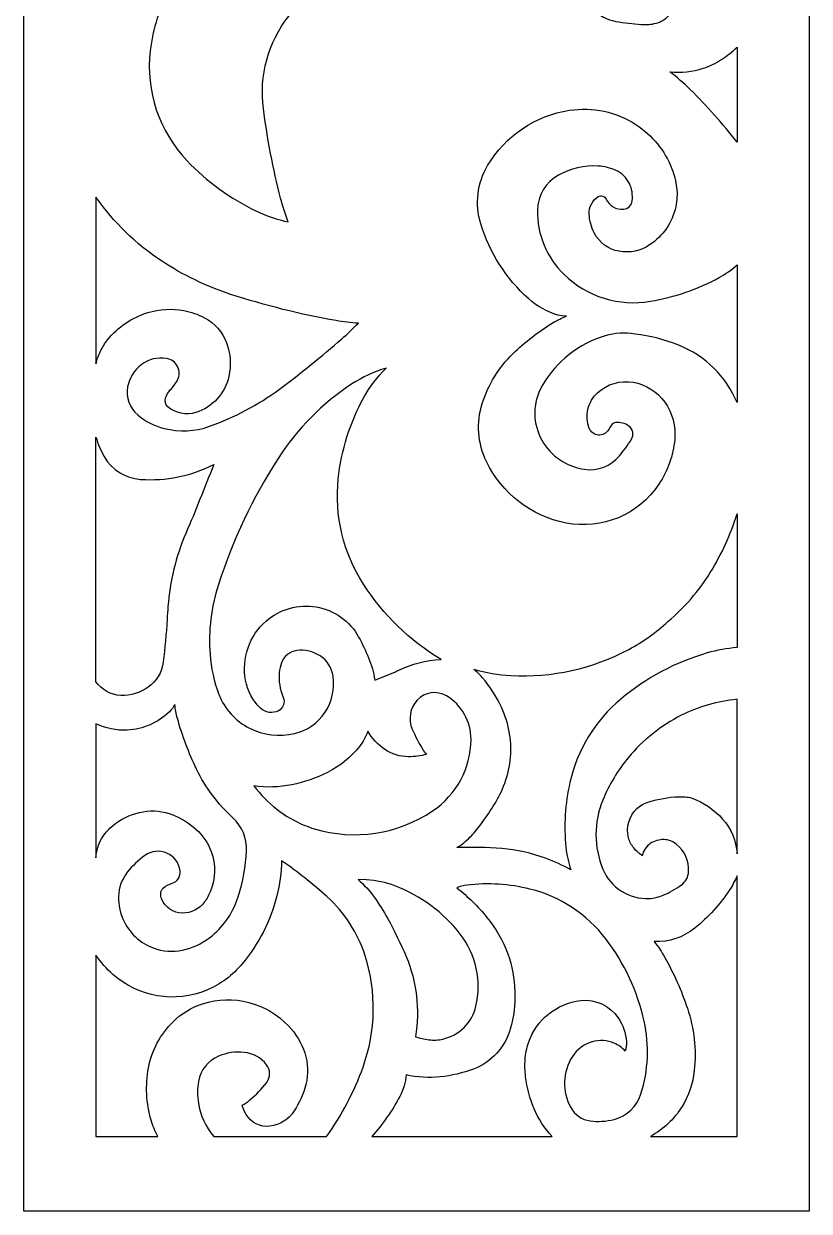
# Model space of a CAD drawing. Header units: centimetres. Extents: x 13.7 to 19.8, y -9 to 9.
# Drawn here: x 13.7 to 19.78, y -9 to 0.18 of the extents above; entities that cross this region are included whole.
import ezdxf

# ---------------------------------------------------------------- set-up
doc = ezdxf.new("R2010")
doc.units = ezdxf.units.CM
doc.header["$MEASUREMENT"] = 0
doc.layers.add('layer 1', color=7, linetype='Continuous')

msp = doc.modelspace()

# ---------------------------------------------------------------- linework, layer by layer
at = {"layer": 'layer 1', "color": 250}
for points, knots in [([(19.77558, 9.00077), (19.77558, 9.00077), (13.70278, 9.00077), (13.70278, 9.00077), (13.70278, 9.00077), (13.70278, 9.00077), (13.70278, -9.00022), (13.70278, -9.00022), (13.70278, -9.00022), (13.70278, -9.00022), (19.77558, -9.00022), (19.77558, -9.00022), (19.77558, -9.00022), (19.77558, -9.00022), (19.77558, 9.00077), (19.77558, 9.00077)], [0, 0, 0, 0, 0.2, 0.2, 0.2, 0.2, 0.4, 0.4, 0.4, 0.4, 0.6, 0.6, 0.6, 0.6, 1, 1, 1, 1]), ([(15.74822, -1.35206), (15.66314, -1.33401), (15.5806, -1.30587), (15.50214, -1.26842), (15.50214, -1.26842), (15.30021, -1.17191), (15.11766, -1.0392), (14.96355, -0.87697), (14.96355, -0.87697), (14.74807, -0.65013), (14.64448, -0.3389), (14.68078, -0.0281), (14.68078, -0.0281), (14.69073, 0.05691), (14.70904, 0.14074), (14.73548, 0.2222), (14.73548, 0.2222), (14.78969, 0.38893), (14.89033, 0.53684), (15.0256, 0.64845), (15.0256, 0.64845), (15.13594, 0.73941), (15.25421, 0.82038), (15.37903, 0.89033), (15.37903, 0.89033), (15.51468, 0.96636), (15.65013, 1.04269), (15.7855, 1.11935), (15.7855, 1.11935), (15.8546, 1.1585), (15.92579, 1.19392), (15.99873, 1.22532), (15.99873, 1.22532), (15.98869, 1.29172), (15.97041, 1.35647), (15.94442, 1.41831), (15.94442, 1.41831), (15.90909, 1.50085), (15.86422, 1.57899), (15.81065, 1.65104), (15.81065, 1.65104), (15.68941, 1.81419), (15.61805, 2.00891), (15.60506, 2.2117), (15.60506, 2.2117), (15.58624, 2.50541), (15.65324, 2.7984), (15.79788, 3.05472), (15.79788, 3.05472), (15.94463, 3.31507), (16.18647, 3.50895), (16.47252, 3.59565), (16.47252, 3.59565), (16.75197, 3.68046), (17.05538, 3.62733), (17.28939, 3.45258), (17.28939, 3.45258), (17.45213, 3.33119), (17.59646, 3.18706), (17.71829, 3.0246), (17.71829, 3.0246), (17.79917, 2.91667), (17.87414, 2.80438), (17.94291, 2.68829), (17.94291, 2.68829), (18.14466, 2.34743), (18.30025, 1.98118), (18.40555, 1.5994), (18.40555, 1.5994), (18.51045, 1.21903), (18.59699, 0.8338), (18.66478, 0.44504), (18.66478, 0.44504), (18.67643, 0.37824), (18.68459, 0.31084), (18.68923, 0.24316), (18.68923, 0.24316), (18.66301, 0.21442), (18.62893, 0.19394), (18.59118, 0.18426), (18.59118, 0.18426), (18.55405, 0.17468), (18.51554, 0.17134), (18.47726, 0.17421), (18.47726, 0.17421), (18.41111, 0.17919), (18.34522, 0.18739), (18.27982, 0.19873), (18.27982, 0.19873), (18.21276, 0.21042), (18.15137, 0.24401), (18.1052, 0.29411), (18.1052, 0.29411), (18.06088, 0.34237), (18.01482, 0.38893), (17.96724, 0.43387), (17.96724, 0.43387), (17.88492, 0.5114), (17.78955, 0.5736), (17.68554, 0.61759), (17.68554, 0.61759), (17.44885, 0.71768), (17.19971, 0.78517), (16.94484, 0.81825), (16.94484, 0.81825), (16.71201, 0.8484), (16.47562, 0.80227), (16.2713, 0.68652), (16.2713, 0.68652), (16.07028, 0.5727), (15.89357, 0.42073), (15.75103, 0.23889), (15.75103, 0.23889), (15.59244, 0.0366), (15.52195, -0.2207), (15.55534, -0.47549), (15.55534, -0.47549), (15.58592, -0.70895), (15.63032, -0.94048), (15.6885, -1.16872), (15.6885, -1.16872), (15.70435, -1.23101), (15.72431, -1.29228), (15.74822, -1.35206), (15.74822, -1.35206), (15.74822, -1.35206), (15.74822, -1.35206), (15.74822, -1.35206)], [0, 0, 0, 0, 0.030303, 0.030303, 0.030303, 0.030303, 0.0606061, 0.0606061, 0.0606061, 0.0606061, 0.0909091, 0.0909091, 0.0909091, 0.0909091, 0.1212121, 0.1212121, 0.1212121, 0.1212121, 0.1515152, 0.1515152, 0.1515152, 0.1515152, 0.1818182, 0.1818182, 0.1818182, 0.1818182, 0.2121212, 0.2121212, 0.2121212, 0.2121212, 0.2424242, 0.2424242, 0.2424242, 0.2424242, 0.2727273, 0.2727273, 0.2727273, 0.2727273, 0.3030303, 0.3030303, 0.3030303, 0.3030303, 0.3333333, 0.3333333, 0.3333333, 0.3333333, 0.3636364, 0.3636364, 0.3636364, 0.3636364, 0.3939394, 0.3939394, 0.3939394, 0.3939394, 0.4242424, 0.4242424, 0.4242424, 0.4242424, 0.4545455, 0.4545455, 0.4545455, 0.4545455, 0.4848485, 0.4848485, 0.4848485, 0.4848485, 0.5151515, 0.5151515, 0.5151515, 0.5151515, 0.5454545, 0.5454545, 0.5454545, 0.5454545, 0.5757576, 0.5757576, 0.5757576, 0.5757576, 0.6060606, 0.6060606, 0.6060606, 0.6060606, 0.6363636, 0.6363636, 0.6363636, 0.6363636, 0.6666667, 0.6666667, 0.6666667, 0.6666667, 0.6969697, 0.6969697, 0.6969697, 0.6969697, 0.7272727, 0.7272727, 0.7272727, 0.7272727, 0.7575758, 0.7575758, 0.7575758, 0.7575758, 0.7878788, 0.7878788, 0.7878788, 0.7878788, 0.8181818, 0.8181818, 0.8181818, 0.8181818, 0.8484848, 0.8484848, 0.8484848, 0.8484848, 0.8787879, 0.8787879, 0.8787879, 0.8787879, 0.9090909, 0.9090909, 0.9090909, 0.9090909, 0.9393939, 0.9393939, 0.9393939, 0.9393939, 1, 1, 1, 1]), ([(19.21731, 0.00027), (19.18014, -0.03596), (19.13949, -0.06839), (19.09619, -0.09682), (19.09619, -0.09682), (19.05272, -0.12524), (19.00579, -0.14799), (18.95652, -0.16437), (18.95652, -0.16437), (18.87303, -0.19109), (18.78492, -0.20008), (18.69778, -0.19078), (18.69778, -0.19078), (18.7529, -0.23387), (18.80574, -0.27966), (18.8562, -0.32805), (18.8562, -0.32805), (18.98516, -0.45563), (19.1058, -0.59142), (19.21731, -0.73451), (19.21731, -0.73451), (19.21731, -0.73451), (19.21731, 0.00027), (19.21731, 0.00027), (19.21731, 0.00027), (19.21731, 0.00027), (19.21731, 0.00027), (19.21731, 0.00027)], [0, 0, 0, 0, 0.125, 0.125, 0.125, 0.125, 0.25, 0.25, 0.25, 0.25, 0.375, 0.375, 0.375, 0.375, 0.5, 0.5, 0.5, 0.5, 0.625, 0.625, 0.625, 0.625, 0.75, 0.75, 0.75, 0.75, 1, 1, 1, 1]), ([(19.21731, -2.74873), (19.21731, -2.74873), (19.21731, -1.68417), (19.21731, -1.68417), (19.21731, -1.68417), (19.17513, -1.72218), (19.12868, -1.755), (19.07879, -1.78206), (19.07879, -1.78206), (18.91308, -1.87182), (18.73373, -1.9337), (18.54798, -1.96541), (18.54798, -1.96541), (18.30508, -2.00686), (18.05671, -1.92985), (17.8796, -1.75832), (17.8796, -1.75832), (17.74507, -1.62801), (17.67082, -1.44733), (17.67456, -1.26008), (17.67456, -1.26008), (17.67681, -1.14774), (17.73847, -1.04496), (17.83647, -0.99008), (17.83647, -0.99008), (17.92995, -0.93775), (18.03657, -0.91337), (18.14341, -0.91982), (18.14341, -0.91982), (18.19157, -0.9227), (18.23873, -0.93442), (18.28269, -0.95423), (18.28269, -0.95423), (18.32765, -0.97458), (18.36397, -1.01011), (18.38508, -1.05474), (18.38508, -1.05474), (18.40487, -1.09638), (18.41254, -1.14269), (18.40737, -1.18851), (18.40737, -1.18851), (18.40335, -1.22319), (18.37567, -1.2504), (18.34095, -1.25383), (18.34095, -1.25383), (18.28322, -1.25947), (18.22833, -1.22759), (18.20453, -1.17481), (18.20453, -1.17481), (18.19966, -1.16381), (18.19019, -1.15551), (18.17865, -1.15196), (18.17865, -1.15196), (18.1672, -1.14849), (18.15481, -1.15005), (18.14458, -1.1564), (18.14458, -1.1564), (18.09835, -1.18507), (18.07141, -1.23643), (18.074, -1.29066), (18.074, -1.29066), (18.07649, -1.34176), (18.08993, -1.39168), (18.11344, -1.43704), (18.11344, -1.43704), (18.15223, -1.51183), (18.22353, -1.56433), (18.30645, -1.57896), (18.30645, -1.57896), (18.38808, -1.59347), (18.47198, -1.576), (18.54099, -1.53015), (18.54099, -1.53015), (18.64458, -1.46147), (18.71716, -1.35531), (18.74338, -1.23386), (18.74338, -1.23386), (18.75397, -1.18507), (18.75631, -1.13487), (18.75018, -1.08539), (18.75018, -1.08539), (18.74416, -1.03601), (18.73196, -0.98757), (18.71415, -0.94113), (18.71415, -0.94113), (18.65935, -0.80083), (18.56206, -0.68123), (18.43587, -0.59897), (18.43587, -0.59897), (18.28387, -0.50067), (18.10133, -0.46151), (17.9224, -0.48873), (17.9224, -0.48873), (17.65801, -0.52914), (17.42579, -0.6856), (17.28935, -0.91562), (17.28935, -0.91562), (17.20876, -1.05155), (17.1892, -1.21488), (17.23551, -1.36595), (17.23551, -1.36595), (17.30417, -1.58991), (17.4326, -1.79081), (17.60703, -1.94713), (17.60703, -1.94713), (17.67148, -2.00483), (17.74808, -2.04742), (17.83113, -2.07169), (17.83113, -2.07169), (17.85352, -2.07819), (17.87674, -2.08123), (17.89996, -2.08082), (17.89996, -2.08082), (17.86355, -2.09367), (17.8286, -2.11018), (17.79553, -2.13015), (17.79553, -2.13015), (17.68257, -2.19818), (17.57803, -2.27913), (17.48374, -2.37135), (17.48374, -2.37135), (17.37485, -2.4779), (17.29386, -2.60954), (17.24783, -2.75467), (17.24783, -2.75467), (17.20076, -2.90304), (17.21212, -3.06359), (17.27965, -3.20379), (17.27965, -3.20379), (17.39845, -3.45062), (17.62657, -3.62687), (17.89545, -3.67944), (17.89545, -3.67944), (18.1736, -3.73387), (18.45685, -3.61538), (18.61326, -3.37894), (18.61326, -3.37894), (18.68165, -3.27548), (18.72359, -3.15675), (18.73521, -3.03323), (18.73521, -3.03323), (18.74484, -2.93108), (18.71768, -2.82884), (18.65858, -2.74498), (18.65858, -2.74498), (18.6009, -2.66338), (18.51332, -2.60808), (18.41495, -2.59118), (18.41495, -2.59118), (18.31512, -2.57395), (18.21304, -2.60407), (18.13855, -2.67263), (18.13855, -2.67263), (18.10181, -2.7069), (18.07596, -2.75124), (18.06442, -2.80016), (18.06442, -2.80016), (18.05293, -2.84922), (18.05666, -2.90057), (18.07514, -2.94738), (18.07514, -2.94738), (18.08665, -2.97666), (18.11389, -2.99699), (18.14532, -2.99972), (18.14532, -2.99972), (18.17687, -3.00248), (18.20712, -2.98681), (18.22315, -2.95947), (18.22315, -2.95947), (18.23004, -2.94757), (18.23733, -2.93594), (18.24498, -2.92457), (18.24498, -2.92457), (18.25298, -2.91258), (18.26586, -2.90474), (18.28019, -2.90326), (18.28019, -2.90326), (18.31572, -2.89944), (18.35152, -2.909), (18.38045, -2.93006), (18.38045, -2.93006), (18.41272, -2.95345), (18.42141, -2.99794), (18.40048, -3.0319), (18.40048, -3.0319), (18.37249, -3.07687), (18.34157, -3.11996), (18.30784, -3.1607), (18.30784, -3.1607), (18.24207, -3.24016), (18.13941, -3.27935), (18.0374, -3.26418), (18.0374, -3.26418), (17.97905, -3.25548), (17.92288, -3.23582), (17.87186, -3.20616), (17.87186, -3.20616), (17.74765, -3.134), (17.66664, -3.00565), (17.65477, -2.86254), (17.65477, -2.86254), (17.64862, -2.77546), (17.66888, -2.68861), (17.71279, -2.61311), (17.71279, -2.61311), (17.82001, -2.4291), (17.99366, -2.29285), (18.1979, -2.23241), (18.1979, -2.23241), (18.27282, -2.21025), (18.352, -2.20565), (18.42899, -2.21907), (18.42899, -2.21907), (18.5452, -2.23316), (18.65909, -2.26221), (18.76795, -2.30542), (18.76795, -2.30542), (18.97155, -2.38629), (19.13365, -2.54638), (19.21733, -2.74882), (19.21733, -2.74882), (19.21733, -2.74882), (19.21731, -2.74873), (19.21731, -2.74873)], [0, 0, 0, 0, 0.0175439, 0.0175439, 0.0175439, 0.0175439, 0.0350877, 0.0350877, 0.0350877, 0.0350877, 0.0526316, 0.0526316, 0.0526316, 0.0526316, 0.0701754, 0.0701754, 0.0701754, 0.0701754, 0.0877193, 0.0877193, 0.0877193, 0.0877193, 0.1052632, 0.1052632, 0.1052632, 0.1052632, 0.122807, 0.122807, 0.122807, 0.122807, 0.1403509, 0.1403509, 0.1403509, 0.1403509, 0.1578947, 0.1578947, 0.1578947, 0.1578947, 0.1754386, 0.1754386, 0.1754386, 0.1754386, 0.1929825, 0.1929825, 0.1929825, 0.1929825, 0.2105263, 0.2105263, 0.2105263, 0.2105263, 0.2280702, 0.2280702, 0.2280702, 0.2280702, 0.245614, 0.245614, 0.245614, 0.245614, 0.2631579, 0.2631579, 0.2631579, 0.2631579, 0.2807018, 0.2807018, 0.2807018, 0.2807018, 0.2982456, 0.2982456, 0.2982456, 0.2982456, 0.3157895, 0.3157895, 0.3157895, 0.3157895, 0.3333333, 0.3333333, 0.3333333, 0.3333333, 0.3508772, 0.3508772, 0.3508772, 0.3508772, 0.3684211, 0.3684211, 0.3684211, 0.3684211, 0.3859649, 0.3859649, 0.3859649, 0.3859649, 0.4035088, 0.4035088, 0.4035088, 0.4035088, 0.4210526, 0.4210526, 0.4210526, 0.4210526, 0.4385965, 0.4385965, 0.4385965, 0.4385965, 0.4561404, 0.4561404, 0.4561404, 0.4561404, 0.4736842, 0.4736842, 0.4736842, 0.4736842, 0.4912281, 0.4912281, 0.4912281, 0.4912281, 0.5087719, 0.5087719, 0.5087719, 0.5087719, 0.5263158, 0.5263158, 0.5263158, 0.5263158, 0.5438596, 0.5438596, 0.5438596, 0.5438596, 0.5614035, 0.5614035, 0.5614035, 0.5614035, 0.5789474, 0.5789474, 0.5789474, 0.5789474, 0.5964912, 0.5964912, 0.5964912, 0.5964912, 0.6140351, 0.6140351, 0.6140351, 0.6140351, 0.6315789, 0.6315789, 0.6315789, 0.6315789, 0.6491228, 0.6491228, 0.6491228, 0.6491228, 0.6666667, 0.6666667, 0.6666667, 0.6666667, 0.6842105, 0.6842105, 0.6842105, 0.6842105, 0.7017544, 0.7017544, 0.7017544, 0.7017544, 0.7192982, 0.7192982, 0.7192982, 0.7192982, 0.7368421, 0.7368421, 0.7368421, 0.7368421, 0.754386, 0.754386, 0.754386, 0.754386, 0.7719298, 0.7719298, 0.7719298, 0.7719298, 0.7894737, 0.7894737, 0.7894737, 0.7894737, 0.8070175, 0.8070175, 0.8070175, 0.8070175, 0.8245614, 0.8245614, 0.8245614, 0.8245614, 0.8421053, 0.8421053, 0.8421053, 0.8421053, 0.8596491, 0.8596491, 0.8596491, 0.8596491, 0.877193, 0.877193, 0.877193, 0.877193, 0.8947368, 0.8947368, 0.8947368, 0.8947368, 0.9122807, 0.9122807, 0.9122807, 0.9122807, 0.9298246, 0.9298246, 0.9298246, 0.9298246, 0.9473684, 0.9473684, 0.9473684, 0.9473684, 0.9649123, 0.9649123, 0.9649123, 0.9649123, 1, 1, 1, 1]), ([(14.26114, -2.44874), (14.26114, -2.44874), (14.26114, -1.16049), (14.26114, -1.16049), (14.26114, -1.16049), (14.39781, -1.35507), (14.56972, -1.52224), (14.76807, -1.65337), (14.76807, -1.65337), (14.93422, -1.76314), (15.11438, -1.85002), (15.30368, -1.91164), (15.30368, -1.91164), (15.56981, -1.99833), (15.84162, -2.06632), (16.11717, -2.11512), (16.11717, -2.11512), (16.17426, -2.12529), (16.23181, -2.13205), (16.28959, -2.13551), (16.28959, -2.13551), (16.24822, -2.17703), (16.20549, -2.21716), (16.1613, -2.25567), (16.1613, -2.25567), (16.00599, -2.39161), (15.84532, -2.52118), (15.67956, -2.64424), (15.67956, -2.64424), (15.51492, -2.76645), (15.33293, -2.86334), (15.13969, -2.93178), (15.13969, -2.93178), (15.02699, -2.97174), (14.90503, -2.9775), (14.789, -2.9485), (14.789, -2.9485), (14.71363, -2.92956), (14.6434, -2.89384), (14.58365, -2.84406), (14.58365, -2.84406), (14.52038, -2.79126), (14.49064, -2.70825), (14.50591, -2.62722), (14.50591, -2.62722), (14.51876, -2.55903), (14.55644, -2.49799), (14.61168, -2.45597), (14.61168, -2.45597), (14.66725, -2.41362), (14.73781, -2.39585), (14.80681, -2.40677), (14.80681, -2.40677), (14.84337, -2.41261), (14.87498, -2.43555), (14.89166, -2.46864), (14.89166, -2.46864), (14.90839, -2.50169), (14.90802, -2.54101), (14.89091, -2.57386), (14.89091, -2.57386), (14.87625, -2.60192), (14.85775, -2.62783), (14.83585, -2.65075), (14.83585, -2.65075), (14.81922, -2.66837), (14.80645, -2.68928), (14.79865, -2.71222), (14.79865, -2.71222), (14.79014, -2.73708), (14.79766, -2.76458), (14.81771, -2.78156), (14.81771, -2.78156), (14.87741, -2.83201), (14.95874, -2.84843), (15.03337, -2.825), (15.03337, -2.825), (15.16237, -2.78452), (15.25972, -2.67822), (15.28873, -2.54617), (15.28873, -2.54617), (15.30767, -2.45991), (15.3015, -2.37018), (15.27091, -2.28738), (15.27091, -2.28738), (15.23999, -2.20346), (15.1792, -2.13398), (15.1001, -2.09225), (15.1001, -2.09225), (15.05029, -2.06594), (14.99689, -2.04719), (14.94157, -2.0367), (14.94157, -2.0367), (14.84855, -2.02006), (14.75297, -2.02562), (14.66251, -2.05293), (14.66251, -2.05293), (14.53966, -2.09), (14.43111, -2.16353), (14.35102, -2.26382), (14.35102, -2.26382), (14.32982, -2.29115), (14.31137, -2.32052), (14.29596, -2.35139), (14.29596, -2.35139), (14.28042, -2.38229), (14.2688, -2.41507), (14.26114, -2.44874)], [0, 0, 0, 0, 0.0357143, 0.0357143, 0.0357143, 0.0357143, 0.0714286, 0.0714286, 0.0714286, 0.0714286, 0.1071429, 0.1071429, 0.1071429, 0.1071429, 0.1428571, 0.1428571, 0.1428571, 0.1428571, 0.1785714, 0.1785714, 0.1785714, 0.1785714, 0.2142857, 0.2142857, 0.2142857, 0.2142857, 0.25, 0.25, 0.25, 0.25, 0.2857143, 0.2857143, 0.2857143, 0.2857143, 0.3214286, 0.3214286, 0.3214286, 0.3214286, 0.3571429, 0.3571429, 0.3571429, 0.3571429, 0.3928571, 0.3928571, 0.3928571, 0.3928571, 0.4285714, 0.4285714, 0.4285714, 0.4285714, 0.4642857, 0.4642857, 0.4642857, 0.4642857, 0.5, 0.5, 0.5, 0.5, 0.5357143, 0.5357143, 0.5357143, 0.5357143, 0.5714286, 0.5714286, 0.5714286, 0.5714286, 0.6071429, 0.6071429, 0.6071429, 0.6071429, 0.6428571, 0.6428571, 0.6428571, 0.6428571, 0.6785714, 0.6785714, 0.6785714, 0.6785714, 0.7142857, 0.7142857, 0.7142857, 0.7142857, 0.75, 0.75, 0.75, 0.75, 0.7857143, 0.7857143, 0.7857143, 0.7857143, 0.8214286, 0.8214286, 0.8214286, 0.8214286, 0.8571429, 0.8571429, 0.8571429, 0.8571429, 0.8928571, 0.8928571, 0.8928571, 0.8928571, 0.9285714, 0.9285714, 0.9285714, 0.9285714, 1, 1, 1, 1]), ([(16.50422, -2.48179), (16.43634, -2.54903), (16.37834, -2.62571), (16.33209, -2.70934), (16.33209, -2.70934), (16.22471, -2.9032), (16.15754, -3.1165), (16.13439, -3.33683), (16.13439, -3.33683), (16.10443, -3.62254), (16.17291, -3.9098), (16.32862, -4.1513), (16.32862, -4.1513), (16.48185, -4.38892), (16.68729, -4.58841), (16.92947, -4.7344), (16.92947, -4.7344), (16.81394, -4.73954), (16.7008, -4.76862), (16.59705, -4.81963), (16.59705, -4.81963), (16.58842, -4.82389), (16.57956, -4.82796), (16.57068, -4.83181), (16.57068, -4.83181), (16.54531, -4.84268), (16.51975, -4.85307), (16.49402, -4.86303), (16.49402, -4.86303), (16.46821, -4.87301), (16.44252, -4.88314), (16.41691, -4.89337), (16.41691, -4.89337), (16.40781, -4.83445), (16.39174, -4.7768), (16.36882, -4.72178), (16.36882, -4.72178), (16.34606, -4.66698), (16.32039, -4.61335), (16.29188, -4.56124), (16.29188, -4.56124), (16.22401, -4.43727), (16.10308, -4.35145), (15.96366, -4.32834), (15.96366, -4.32834), (15.82476, -4.30528), (15.68286, -4.34505), (15.57617, -4.43709), (15.57617, -4.43709), (15.51257, -4.49315), (15.46464, -4.56467), (15.43693, -4.64484), (15.43693, -4.64484), (15.40933, -4.7249), (15.40248, -4.81066), (15.41724, -4.89416), (15.41724, -4.89416), (15.43182, -4.97689), (15.47232, -5.05283), (15.53282, -5.11112), (15.53282, -5.11112), (15.57006, -5.14695), (15.62597, -5.15502), (15.67168, -5.13103), (15.67168, -5.13103), (15.70916, -5.11138), (15.72524, -5.06617), (15.70848, -5.02732), (15.70848, -5.02732), (15.68251, -4.96701), (15.67226, -4.90113), (15.67843, -4.83582), (15.67843, -4.83582), (15.68089, -4.81014), (15.68654, -4.78489), (15.69541, -4.76061), (15.69541, -4.76061), (15.71391, -4.70948), (15.75959, -4.6728), (15.81353, -4.6657), (15.81353, -4.6657), (15.87716, -4.65721), (15.94176, -4.67208), (15.99524, -4.70755), (15.99524, -4.70755), (16.04947, -4.74348), (16.08563, -4.80096), (16.09452, -4.8654), (16.09452, -4.8654), (16.10789, -4.96286), (16.08537, -5.06198), (16.03132, -5.14417), (16.03132, -5.14417), (15.97707, -5.22669), (15.89291, -5.28508), (15.79665, -5.30719), (15.79665, -5.30719), (15.67906, -5.33416), (15.55568, -5.31935), (15.44781, -5.26526), (15.44781, -5.26526), (15.3395, -5.21104), (15.25538, -5.11799), (15.21204, -5.00489), (15.21204, -5.00489), (15.17387, -4.9052), (15.15049, -4.8005), (15.14273, -4.69412), (15.14273, -4.69412), (15.12934, -4.51218), (15.15134, -4.32931), (15.20748, -4.15568), (15.20748, -4.15568), (15.31865, -3.81219), (15.47371, -3.48447), (15.66885, -3.18072), (15.66885, -3.18072), (15.81664, -2.95075), (16.01125, -2.75426), (16.23983, -2.60429), (16.23983, -2.60429), (16.32146, -2.55074), (16.4106, -2.5094), (16.50422, -2.48179), (16.50422, -2.48179), (16.50422, -2.48179), (16.50422, -2.48179), (16.50422, -2.48179)], [0, 0, 0, 0, 0.030303, 0.030303, 0.030303, 0.030303, 0.0606061, 0.0606061, 0.0606061, 0.0606061, 0.0909091, 0.0909091, 0.0909091, 0.0909091, 0.1212121, 0.1212121, 0.1212121, 0.1212121, 0.1515152, 0.1515152, 0.1515152, 0.1515152, 0.1818182, 0.1818182, 0.1818182, 0.1818182, 0.2121212, 0.2121212, 0.2121212, 0.2121212, 0.2424242, 0.2424242, 0.2424242, 0.2424242, 0.2727273, 0.2727273, 0.2727273, 0.2727273, 0.3030303, 0.3030303, 0.3030303, 0.3030303, 0.3333333, 0.3333333, 0.3333333, 0.3333333, 0.3636364, 0.3636364, 0.3636364, 0.3636364, 0.3939394, 0.3939394, 0.3939394, 0.3939394, 0.4242424, 0.4242424, 0.4242424, 0.4242424, 0.4545455, 0.4545455, 0.4545455, 0.4545455, 0.4848485, 0.4848485, 0.4848485, 0.4848485, 0.5151515, 0.5151515, 0.5151515, 0.5151515, 0.5454545, 0.5454545, 0.5454545, 0.5454545, 0.5757576, 0.5757576, 0.5757576, 0.5757576, 0.6060606, 0.6060606, 0.6060606, 0.6060606, 0.6363636, 0.6363636, 0.6363636, 0.6363636, 0.6666667, 0.6666667, 0.6666667, 0.6666667, 0.6969697, 0.6969697, 0.6969697, 0.6969697, 0.7272727, 0.7272727, 0.7272727, 0.7272727, 0.7575758, 0.7575758, 0.7575758, 0.7575758, 0.7878788, 0.7878788, 0.7878788, 0.7878788, 0.8181818, 0.8181818, 0.8181818, 0.8181818, 0.8484848, 0.8484848, 0.8484848, 0.8484848, 0.8787879, 0.8787879, 0.8787879, 0.8787879, 0.9090909, 0.9090909, 0.9090909, 0.9090909, 0.9393939, 0.9393939, 0.9393939, 0.9393939, 1, 1, 1, 1]), ([(14.26114, -3.01546), (14.26114, -3.01546), (14.26114, -4.90639), (14.26114, -4.90639), (14.26114, -4.90639), (14.30511, -4.97006), (14.37641, -5.00918), (14.4537, -5.012), (14.4537, -5.012), (14.52887, -5.01476), (14.60285, -4.99278), (14.66428, -4.9495), (14.66428, -4.9495), (14.72864, -4.90415), (14.77084, -4.83372), (14.78062, -4.75563), (14.78062, -4.75563), (14.7943, -4.64595), (14.80444, -4.536), (14.81113, -4.4257), (14.81113, -4.4257), (14.81322, -4.3919), (14.8154, -4.35811), (14.81791, -4.32429), (14.81791, -4.32429), (14.83216, -4.13014), (14.87877, -3.93957), (14.95567, -3.76067), (14.95567, -3.76067), (14.99359, -3.67257), (15.03017, -3.58387), (15.06535, -3.49459), (15.06535, -3.49459), (15.1005, -3.40528), (15.13614, -3.31629), (15.17235, -3.22747), (15.17235, -3.22747), (14.99742, -3.31587), (14.80174, -3.35547), (14.6061, -3.34228), (14.6061, -3.34228), (14.48877, -3.33435), (14.38312, -3.26826), (14.32452, -3.16628), (14.32452, -3.16628), (14.29726, -3.11877), (14.27596, -3.06816), (14.26114, -3.01546), (14.26114, -3.01546), (14.26114, -3.01546), (14.26114, -3.01546), (14.26114, -3.01546)], [0, 0, 0, 0, 0.0714286, 0.0714286, 0.0714286, 0.0714286, 0.1428571, 0.1428571, 0.1428571, 0.1428571, 0.2142857, 0.2142857, 0.2142857, 0.2142857, 0.2857143, 0.2857143, 0.2857143, 0.2857143, 0.3571429, 0.3571429, 0.3571429, 0.3571429, 0.4285714, 0.4285714, 0.4285714, 0.4285714, 0.5, 0.5, 0.5, 0.5, 0.5714286, 0.5714286, 0.5714286, 0.5714286, 0.6428571, 0.6428571, 0.6428571, 0.6428571, 0.7142857, 0.7142857, 0.7142857, 0.7142857, 0.7857143, 0.7857143, 0.7857143, 0.7857143, 0.8571429, 0.8571429, 0.8571429, 0.8571429, 1, 1, 1, 1]), ([(19.21731, -4.64302), (19.21731, -4.64302), (19.21731, -3.60854), (19.21731, -3.60854), (19.21731, -3.60854), (19.16783, -3.76812), (19.09817, -3.92085), (19.01004, -4.06283), (19.01004, -4.06283), (18.92171, -4.20513), (18.8113, -4.33252), (18.68312, -4.44021), (18.68312, -4.44021), (18.592, -4.5251), (18.49028, -4.59777), (18.38045, -4.65638), (18.38045, -4.65638), (18.10107, -4.80558), (17.78599, -4.87559), (17.46966, -4.859), (17.46966, -4.859), (17.37199, -4.85384), (17.27513, -4.83736), (17.18118, -4.80983), (17.18118, -4.80983), (17.20538, -4.82853), (17.22757, -4.84973), (17.24736, -4.87307), (17.24736, -4.87307), (17.30674, -4.94324), (17.35668, -5.02102), (17.39557, -5.10438), (17.39557, -5.10438), (17.42593, -5.1692), (17.44718, -5.23802), (17.45872, -5.30868), (17.45872, -5.30868), (17.48119, -5.44566), (17.46531, -5.58634), (17.41289, -5.71489), (17.41289, -5.71489), (17.39077, -5.76825), (17.36392, -5.81951), (17.33281, -5.86814), (17.33281, -5.86814), (17.30175, -5.91671), (17.26928, -5.96437), (17.23543, -6.01112), (17.23543, -6.01112), (17.21025, -6.04592), (17.1824, -6.07876), (17.15222, -6.10935), (17.15222, -6.10935), (17.12198, -6.14003), (17.08797, -6.16677), (17.05088, -6.18873), (17.05088, -6.18873), (17.16663, -6.18466), (17.28252, -6.18697), (17.3981, -6.19582), (17.3981, -6.19582), (17.51397, -6.20472), (17.62819, -6.23023), (17.7369, -6.27166), (17.7369, -6.27166), (17.80386, -6.29714), (17.86928, -6.32652), (17.9328, -6.35946), (17.9328, -6.35946), (17.91265, -6.30323), (17.89956, -6.24469), (17.89384, -6.18527), (17.89384, -6.18527), (17.87758, -6.01846), (17.88803, -5.85012), (17.92488, -5.68661), (17.92488, -5.68661), (17.98179, -5.43381), (18.1204, -5.20663), (18.3191, -5.04024), (18.3191, -5.04024), (18.51463, -4.87648), (18.7421, -4.75518), (18.98707, -4.68399), (18.98707, -4.68399), (19.06214, -4.66215), (19.13929, -4.64848), (19.21731, -4.64302)], [0, 0, 0, 0, 0.0434783, 0.0434783, 0.0434783, 0.0434783, 0.0869565, 0.0869565, 0.0869565, 0.0869565, 0.1304348, 0.1304348, 0.1304348, 0.1304348, 0.173913, 0.173913, 0.173913, 0.173913, 0.2173913, 0.2173913, 0.2173913, 0.2173913, 0.2608696, 0.2608696, 0.2608696, 0.2608696, 0.3043478, 0.3043478, 0.3043478, 0.3043478, 0.3478261, 0.3478261, 0.3478261, 0.3478261, 0.3913043, 0.3913043, 0.3913043, 0.3913043, 0.4347826, 0.4347826, 0.4347826, 0.4347826, 0.4782609, 0.4782609, 0.4782609, 0.4782609, 0.5217391, 0.5217391, 0.5217391, 0.5217391, 0.5652174, 0.5652174, 0.5652174, 0.5652174, 0.6086957, 0.6086957, 0.6086957, 0.6086957, 0.6521739, 0.6521739, 0.6521739, 0.6521739, 0.6956522, 0.6956522, 0.6956522, 0.6956522, 0.7391304, 0.7391304, 0.7391304, 0.7391304, 0.7826087, 0.7826087, 0.7826087, 0.7826087, 0.826087, 0.826087, 0.826087, 0.826087, 0.8695652, 0.8695652, 0.8695652, 0.8695652, 0.9130435, 0.9130435, 0.9130435, 0.9130435, 1, 1, 1, 1]), ([(15.48212, -5.71254), (15.57955, -5.72606), (15.67853, -5.72282), (15.77482, -5.70305), (15.77482, -5.70305), (15.87088, -5.68342), (15.96391, -5.65139), (16.05173, -5.6077), (16.05173, -5.6077), (16.14802, -5.55987), (16.23232, -5.49105), (16.29841, -5.40624), (16.29841, -5.40624), (16.32594, -5.37089), (16.34773, -5.33156), (16.36312, -5.28945), (16.36312, -5.28945), (16.39582, -5.34559), (16.4407, -5.39357), (16.49432, -5.43025), (16.49432, -5.43025), (16.54849, -5.46728), (16.61268, -5.48688), (16.67831, -5.48638), (16.67831, -5.48638), (16.72482, -5.48604), (16.77104, -5.4801), (16.8161, -5.46867), (16.8161, -5.46867), (16.80549, -5.4571), (16.79604, -5.44446), (16.78788, -5.43105), (16.78788, -5.43105), (16.75744, -5.38046), (16.73037, -5.32802), (16.70658, -5.2739), (16.70658, -5.2739), (16.6734, -5.19806), (16.68827, -5.10971), (16.74435, -5.04888), (16.74435, -5.04888), (16.80234, -4.98603), (16.89651, -4.97224), (16.97014, -5.01582), (16.97014, -5.01582), (17.08897, -5.08607), (17.16146, -5.2143), (17.16058, -5.3524), (17.16058, -5.3524), (17.15907, -5.57423), (17.04802, -5.78111), (16.86412, -5.90512), (16.86412, -5.90512), (16.59518, -6.08633), (16.25875, -6.13701), (15.94822, -6.04338), (15.94822, -6.04338), (15.9233, -6.03588), (15.89883, -6.02712), (15.87476, -6.01715), (15.87476, -6.01715), (15.71942, -5.95186), (15.584, -5.84672), (15.48212, -5.71254)], [0, 0, 0, 0, 0.0588235, 0.0588235, 0.0588235, 0.0588235, 0.1176471, 0.1176471, 0.1176471, 0.1176471, 0.1764706, 0.1764706, 0.1764706, 0.1764706, 0.2352941, 0.2352941, 0.2352941, 0.2352941, 0.2941176, 0.2941176, 0.2941176, 0.2941176, 0.3529412, 0.3529412, 0.3529412, 0.3529412, 0.4117647, 0.4117647, 0.4117647, 0.4117647, 0.4705882, 0.4705882, 0.4705882, 0.4705882, 0.5294118, 0.5294118, 0.5294118, 0.5294118, 0.5882353, 0.5882353, 0.5882353, 0.5882353, 0.6470588, 0.6470588, 0.6470588, 0.6470588, 0.7058824, 0.7058824, 0.7058824, 0.7058824, 0.7647059, 0.7647059, 0.7647059, 0.7647059, 0.8235294, 0.8235294, 0.8235294, 0.8235294, 0.8823529, 0.8823529, 0.8823529, 0.8823529, 1, 1, 1, 1]), ([(19.21731, -5.04216), (19.21731, -5.04216), (19.21731, -6.23624), (19.21731, -6.23624), (19.21731, -6.23624), (19.21079, -6.1372), (19.17172, -6.0431), (19.10605, -5.96862), (19.10605, -5.96862), (19.04106, -5.89503), (18.9588, -5.83891), (18.86655, -5.80543), (18.86655, -5.80543), (18.83329, -5.79731), (18.79906, -5.79402), (18.76488, -5.79563), (18.76488, -5.79563), (18.68664, -5.79935), (18.60922, -5.81259), (18.53432, -5.83517), (18.53432, -5.83517), (18.50042, -5.8454), (18.46946, -5.86338), (18.44388, -5.88774), (18.44388, -5.88774), (18.38309, -5.94556), (18.35798, -6.03135), (18.37797, -6.11276), (18.37797, -6.11276), (18.38562, -6.14181), (18.39951, -6.16869), (18.41866, -6.1919), (18.41866, -6.1919), (18.43765, -6.21478), (18.45985, -6.23482), (18.48453, -6.25143), (18.48453, -6.25143), (18.49171, -6.21332), (18.51404, -6.17955), (18.54634, -6.15808), (18.54634, -6.15808), (18.57816, -6.13688), (18.61575, -6.12607), (18.65397, -6.12701), (18.65397, -6.12701), (18.68816, -6.12833), (18.7211, -6.14064), (18.74792, -6.162), (18.74792, -6.162), (18.81226, -6.21342), (18.84771, -6.29278), (18.84306, -6.37494), (18.84306, -6.37494), (18.84082, -6.41597), (18.82025, -6.45368), (18.78716, -6.47788), (18.78716, -6.47788), (18.74363, -6.50965), (18.6965, -6.53622), (18.64683, -6.55689), (18.64683, -6.55689), (18.61202, -6.57136), (18.57509, -6.57996), (18.53755, -6.58238), (18.53755, -6.58238), (18.3824, -6.58956), (18.23932, -6.49855), (18.17992, -6.35508), (18.17992, -6.35508), (18.10941, -6.18437), (18.10921, -5.99253), (18.17954, -5.82172), (18.17954, -5.82172), (18.22854, -5.70244), (18.29542, -5.59125), (18.37768, -5.49198), (18.37768, -5.49198), (18.49005, -5.35652), (18.62914, -5.24562), (18.78617, -5.16624), (18.78617, -5.16624), (18.92115, -5.09924), (19.0673, -5.05716), (19.21731, -5.04216)], [0, 0, 0, 0, 0.0454545, 0.0454545, 0.0454545, 0.0454545, 0.0909091, 0.0909091, 0.0909091, 0.0909091, 0.1363636, 0.1363636, 0.1363636, 0.1363636, 0.1818182, 0.1818182, 0.1818182, 0.1818182, 0.2272727, 0.2272727, 0.2272727, 0.2272727, 0.2727273, 0.2727273, 0.2727273, 0.2727273, 0.3181818, 0.3181818, 0.3181818, 0.3181818, 0.3636364, 0.3636364, 0.3636364, 0.3636364, 0.4090909, 0.4090909, 0.4090909, 0.4090909, 0.4545455, 0.4545455, 0.4545455, 0.4545455, 0.5, 0.5, 0.5, 0.5, 0.5454545, 0.5454545, 0.5454545, 0.5454545, 0.5909091, 0.5909091, 0.5909091, 0.5909091, 0.6363636, 0.6363636, 0.6363636, 0.6363636, 0.6818182, 0.6818182, 0.6818182, 0.6818182, 0.7272727, 0.7272727, 0.7272727, 0.7272727, 0.7727273, 0.7727273, 0.7727273, 0.7727273, 0.8181818, 0.8181818, 0.8181818, 0.8181818, 0.8636364, 0.8636364, 0.8636364, 0.8636364, 0.9090909, 0.9090909, 0.9090909, 0.9090909, 1, 1, 1, 1]), ([(14.26114, -6.26775), (14.26114, -6.26775), (14.26114, -5.23143), (14.26114, -5.23143), (14.26114, -5.23143), (14.33648, -5.26755), (14.41945, -5.28454), (14.50296, -5.28087), (14.50296, -5.28087), (14.62528, -5.27488), (14.74108, -5.22447), (14.82867, -5.13883), (14.82867, -5.13883), (14.84542, -5.12252), (14.85954, -5.10387), (14.87065, -5.08329), (14.87065, -5.08329), (14.87453, -5.11925), (14.88131, -5.15472), (14.89091, -5.18957), (14.89091, -5.18957), (14.92836, -5.32493), (14.97808, -5.45654), (15.03921, -5.58296), (15.03921, -5.58296), (15.10789, -5.72494), (15.20307, -5.85249), (15.31948, -5.9588), (15.31948, -5.9588), (15.39073, -6.02378), (15.42913, -6.11725), (15.42447, -6.21343), (15.42447, -6.21343), (15.4185, -6.33395), (15.3972, -6.4532), (15.36107, -6.56825), (15.36107, -6.56825), (15.32439, -6.68512), (15.25498, -6.7892), (15.16106, -6.86799), (15.16106, -6.86799), (15.10215, -6.9175), (15.03326, -6.95389), (14.9591, -6.97473), (14.9591, -6.97473), (14.88438, -6.99577), (14.80523, -6.99534), (14.73066, -6.97367), (14.73066, -6.97367), (14.62134, -6.94038), (14.53049, -6.86353), (14.47939, -6.76124), (14.47939, -6.76124), (14.44929, -6.70094), (14.43434, -6.63406), (14.43589, -6.56668), (14.43589, -6.56668), (14.43737, -6.49843), (14.4612, -6.43259), (14.50354, -6.37909), (14.50354, -6.37909), (14.54255, -6.32973), (14.58829, -6.28609), (14.63941, -6.24954), (14.63941, -6.24954), (14.68871, -6.21409), (14.75297, -6.2071), (14.80873, -6.23107), (14.80873, -6.23107), (14.86452, -6.25515), (14.90362, -6.30725), (14.91168, -6.36749), (14.91168, -6.36749), (14.91737, -6.41086), (14.89091, -6.45201), (14.84903, -6.46487), (14.84903, -6.46487), (14.82446, -6.47241), (14.80159, -6.48486), (14.78189, -6.50142), (14.78189, -6.50142), (14.76962, -6.51168), (14.76233, -6.52658), (14.76168, -6.54254), (14.76168, -6.54254), (14.7612, -6.55805), (14.76387, -6.57347), (14.76962, -6.58777), (14.76962, -6.58777), (14.79571, -6.65274), (14.85848, -6.69535), (14.92843, -6.69556), (14.92843, -6.69556), (14.99617, -6.69566), (15.0598, -6.66364), (15.09987, -6.60906), (15.09987, -6.60906), (15.11887, -6.5831), (15.13456, -6.55481), (15.14652, -6.52498), (15.14652, -6.52498), (15.18563, -6.42735), (15.18772, -6.31897), (15.15252, -6.21987), (15.15252, -6.21987), (15.12747, -6.15321), (15.0867, -6.09359), (15.03355, -6.04609), (15.03355, -6.04609), (14.98084, -5.99895), (14.92018, -5.96143), (14.85446, -5.93527), (14.85446, -5.93527), (14.78207, -5.90647), (14.70311, -5.89823), (14.62638, -5.91169), (14.62638, -5.91169), (14.55007, -5.92495), (14.4778, -5.95525), (14.4149, -6.00034), (14.4149, -6.00034), (14.37165, -6.03141), (14.33495, -6.07089), (14.30723, -6.11637), (14.30723, -6.11637), (14.27932, -6.16215), (14.26346, -6.21418), (14.26114, -6.26775)], [0, 0, 0, 0, 0.030303, 0.030303, 0.030303, 0.030303, 0.0606061, 0.0606061, 0.0606061, 0.0606061, 0.0909091, 0.0909091, 0.0909091, 0.0909091, 0.1212121, 0.1212121, 0.1212121, 0.1212121, 0.1515152, 0.1515152, 0.1515152, 0.1515152, 0.1818182, 0.1818182, 0.1818182, 0.1818182, 0.2121212, 0.2121212, 0.2121212, 0.2121212, 0.2424242, 0.2424242, 0.2424242, 0.2424242, 0.2727273, 0.2727273, 0.2727273, 0.2727273, 0.3030303, 0.3030303, 0.3030303, 0.3030303, 0.3333333, 0.3333333, 0.3333333, 0.3333333, 0.3636364, 0.3636364, 0.3636364, 0.3636364, 0.3939394, 0.3939394, 0.3939394, 0.3939394, 0.4242424, 0.4242424, 0.4242424, 0.4242424, 0.4545455, 0.4545455, 0.4545455, 0.4545455, 0.4848485, 0.4848485, 0.4848485, 0.4848485, 0.5151515, 0.5151515, 0.5151515, 0.5151515, 0.5454545, 0.5454545, 0.5454545, 0.5454545, 0.5757576, 0.5757576, 0.5757576, 0.5757576, 0.6060606, 0.6060606, 0.6060606, 0.6060606, 0.6363636, 0.6363636, 0.6363636, 0.6363636, 0.6666667, 0.6666667, 0.6666667, 0.6666667, 0.6969697, 0.6969697, 0.6969697, 0.6969697, 0.7272727, 0.7272727, 0.7272727, 0.7272727, 0.7575758, 0.7575758, 0.7575758, 0.7575758, 0.7878788, 0.7878788, 0.7878788, 0.7878788, 0.8181818, 0.8181818, 0.8181818, 0.8181818, 0.8484848, 0.8484848, 0.8484848, 0.8484848, 0.8787879, 0.8787879, 0.8787879, 0.8787879, 0.9090909, 0.9090909, 0.9090909, 0.9090909, 0.9393939, 0.9393939, 0.9393939, 0.9393939, 1, 1, 1, 1]), ([(14.73995, -8.42199), (14.73995, -8.42199), (14.26114, -8.42199), (14.26114, -8.42199), (14.26114, -8.42199), (14.26114, -8.42199), (14.26114, -7.02165), (14.26114, -7.02165), (14.26114, -7.02165), (14.29889, -7.07617), (14.343, -7.12589), (14.3925, -7.16985), (14.3925, -7.16985), (14.59131, -7.34628), (14.87331, -7.39326), (15.11846, -7.29045), (15.11846, -7.29045), (15.22473, -7.24567), (15.31875, -7.17596), (15.39231, -7.08713), (15.39231, -7.08713), (15.51945, -6.93376), (15.61084, -6.75407), (15.65996, -6.56114), (15.65996, -6.56114), (15.68255, -6.47251), (15.6945, -6.38159), (15.69564, -6.29021), (15.69564, -6.29021), (15.81838, -6.37515), (15.93561, -6.46774), (16.04662, -6.56746), (16.04662, -6.56746), (16.18402, -6.69079), (16.28603, -6.84864), (16.34215, -7.02457), (16.34215, -7.02457), (16.43177, -7.30539), (16.42591, -7.6082), (16.32595, -7.88545), (16.32595, -7.88545), (16.25705, -8.07639), (16.16221, -8.25694), (16.0441, -8.42199), (16.0441, -8.42199), (16.0441, -8.42199), (15.17112, -8.42199), (15.17112, -8.42199), (15.17112, -8.42199), (15.10929, -8.34817), (15.06846, -8.25896), (15.05284, -8.16395), (15.05284, -8.16395), (15.04418, -8.10858), (15.04462, -8.05218), (15.05403, -7.99701), (15.05403, -7.99701), (15.06888, -7.90942), (15.12764, -7.83547), (15.20958, -7.8011), (15.20958, -7.8011), (15.27166, -7.77512), (15.33935, -7.765), (15.40629, -7.77178), (15.40629, -7.77178), (15.47508, -7.77867), (15.53804, -7.81346), (15.58046, -7.86799), (15.58046, -7.86799), (15.61164, -7.90789), (15.61179, -7.96387), (15.58101, -8.00406), (15.58101, -8.00406), (15.54303, -8.0537), (15.49957, -8.09919), (15.45169, -8.13942), (15.45169, -8.13942), (15.43309, -8.15514), (15.41289, -8.16876), (15.39145, -8.18024), (15.39145, -8.18024), (15.39851, -8.20505), (15.40879, -8.22882), (15.42175, -8.25106), (15.42175, -8.25106), (15.45927, -8.31572), (15.53165, -8.35172), (15.6058, -8.34267), (15.6058, -8.34267), (15.68316, -8.33318), (15.75229, -8.28983), (15.7944, -8.22436), (15.7944, -8.22436), (15.83477, -8.16153), (15.86492, -8.09277), (15.88376, -8.02047), (15.88376, -8.02047), (15.90466, -7.94005), (15.90167, -7.85541), (15.87511, -7.77674), (15.87511, -7.77674), (15.84869, -7.69882), (15.80613, -7.6274), (15.75016, -7.56713), (15.75016, -7.56713), (15.57993, -7.38677), (15.3214, -7.32023), (15.08536, -7.39644), (15.08536, -7.39644), (14.9996, -7.42412), (14.92151, -7.47143), (14.8573, -7.5347), (14.8573, -7.5347), (14.75891, -7.63167), (14.6926, -7.75641), (14.66738, -7.89225), (14.66738, -7.89225), (14.64236, -8.02675), (14.64922, -8.16517), (14.68746, -8.29659), (14.68746, -8.29659), (14.70017, -8.34023), (14.71777, -8.38233), (14.73995, -8.42199)], [0, 0, 0, 0, 0.03125, 0.03125, 0.03125, 0.03125, 0.0625, 0.0625, 0.0625, 0.0625, 0.09375, 0.09375, 0.09375, 0.09375, 0.125, 0.125, 0.125, 0.125, 0.15625, 0.15625, 0.15625, 0.15625, 0.1875, 0.1875, 0.1875, 0.1875, 0.21875, 0.21875, 0.21875, 0.21875, 0.25, 0.25, 0.25, 0.25, 0.28125, 0.28125, 0.28125, 0.28125, 0.3125, 0.3125, 0.3125, 0.3125, 0.34375, 0.34375, 0.34375, 0.34375, 0.375, 0.375, 0.375, 0.375, 0.40625, 0.40625, 0.40625, 0.40625, 0.4375, 0.4375, 0.4375, 0.4375, 0.46875, 0.46875, 0.46875, 0.46875, 0.5, 0.5, 0.5, 0.5, 0.53125, 0.53125, 0.53125, 0.53125, 0.5625, 0.5625, 0.5625, 0.5625, 0.59375, 0.59375, 0.59375, 0.59375, 0.625, 0.625, 0.625, 0.625, 0.65625, 0.65625, 0.65625, 0.65625, 0.6875, 0.6875, 0.6875, 0.6875, 0.71875, 0.71875, 0.71875, 0.71875, 0.75, 0.75, 0.75, 0.75, 0.78125, 0.78125, 0.78125, 0.78125, 0.8125, 0.8125, 0.8125, 0.8125, 0.84375, 0.84375, 0.84375, 0.84375, 0.875, 0.875, 0.875, 0.875, 0.90625, 0.90625, 0.90625, 0.90625, 0.9375, 0.9375, 0.9375, 0.9375, 1, 1, 1, 1]), ([(19.21731, -6.40794), (19.21731, -6.40794), (19.21731, -8.42199), (19.21731, -8.42199), (19.21731, -8.42199), (19.21731, -8.42199), (18.54762, -8.42199), (18.54762, -8.42199), (18.54762, -8.42199), (18.64762, -8.36736), (18.73195, -8.28794), (18.79233, -8.19125), (18.79233, -8.19125), (18.84412, -8.10656), (18.87635, -8.01145), (18.88684, -7.91262), (18.88684, -7.91262), (18.90396, -7.7503), (18.88585, -7.58605), (18.8338, -7.43136), (18.8338, -7.43136), (18.7878, -7.29483), (18.729, -7.16302), (18.658, -7.03768), (18.658, -7.03768), (18.63381, -6.99492), (18.60663, -6.95392), (18.57662, -6.91493), (18.57662, -6.91493), (18.69024, -6.92046), (18.80189, -6.88398), (18.89024, -6.81229), (18.89024, -6.81229), (18.99504, -6.72737), (19.08603, -6.62682), (19.15998, -6.51411), (19.15998, -6.51411), (19.18208, -6.48039), (19.20121, -6.44497), (19.21731, -6.40794)], [0, 0, 0, 0, 0.0909091, 0.0909091, 0.0909091, 0.0909091, 0.1818182, 0.1818182, 0.1818182, 0.1818182, 0.2727273, 0.2727273, 0.2727273, 0.2727273, 0.3636364, 0.3636364, 0.3636364, 0.3636364, 0.4545455, 0.4545455, 0.4545455, 0.4545455, 0.5454545, 0.5454545, 0.5454545, 0.5454545, 0.6363636, 0.6363636, 0.6363636, 0.6363636, 0.7272727, 0.7272727, 0.7272727, 0.7272727, 0.8181818, 0.8181818, 0.8181818, 0.8181818, 1, 1, 1, 1]), ([(16.28702, -6.43429), (16.28702, -6.43429), (16.3517, -6.43799), (16.3517, -6.43799), (16.3517, -6.43799), (16.42717, -6.44226), (16.50162, -6.45807), (16.57238, -6.48486), (16.57238, -6.48486), (16.7721, -6.5604), (16.94718, -6.69002), (17.07783, -6.859), (17.07783, -6.859), (17.19982, -7.0166), (17.24423, -7.22094), (17.19887, -7.41509), (17.19887, -7.41509), (17.16913, -7.54194), (17.06945, -7.64067), (16.94241, -7.66924), (16.94241, -7.66924), (16.90728, -7.6769), (16.87106, -7.67867), (16.83537, -7.67469), (16.83537, -7.67469), (16.79976, -7.67072), (16.76476, -7.66255), (16.73099, -7.65055), (16.73099, -7.65055), (16.76583, -7.44117), (16.74089, -7.22639), (16.65891, -7.03062), (16.65891, -7.03062), (16.61648, -6.92909), (16.56826, -6.82999), (16.51474, -6.73388), (16.51474, -6.73388), (16.484, -6.67881), (16.45036, -6.62557), (16.41369, -6.57431), (16.41369, -6.57431), (16.37693, -6.52298), (16.33436, -6.47604), (16.28696, -6.43429), (16.28696, -6.43429), (16.28696, -6.43429), (16.28702, -6.43429), (16.28702, -6.43429)], [0, 0, 0, 0, 0.0769231, 0.0769231, 0.0769231, 0.0769231, 0.1538462, 0.1538462, 0.1538462, 0.1538462, 0.2307692, 0.2307692, 0.2307692, 0.2307692, 0.3076923, 0.3076923, 0.3076923, 0.3076923, 0.3846154, 0.3846154, 0.3846154, 0.3846154, 0.4615385, 0.4615385, 0.4615385, 0.4615385, 0.5384615, 0.5384615, 0.5384615, 0.5384615, 0.6153846, 0.6153846, 0.6153846, 0.6153846, 0.6923077, 0.6923077, 0.6923077, 0.6923077, 0.7692308, 0.7692308, 0.7692308, 0.7692308, 0.8461538, 0.8461538, 0.8461538, 0.8461538, 1, 1, 1, 1]), ([(16.39366, -8.42199), (16.47784, -8.32792), (16.55038, -8.22413), (16.61, -8.11284), (16.61, -8.11284), (16.63775, -8.06106), (16.65421, -8.00401), (16.65841, -7.9455), (16.65841, -7.9455), (16.74496, -7.9657), (16.83421, -7.97121), (16.92258, -7.96184), (16.92258, -7.96184), (17.01063, -7.9525), (17.09711, -7.93194), (17.18007, -7.90068), (17.18007, -7.90068), (17.31785, -7.84879), (17.42297, -7.73486), (17.46348, -7.59326), (17.46348, -7.59326), (17.51836, -7.40176), (17.51202, -7.198), (17.44509, -7.01031), (17.44509, -7.01031), (17.40669, -6.90821), (17.35218, -6.813), (17.28361, -6.72819), (17.28361, -6.72819), (17.21528, -6.64366), (17.13736, -6.5674), (17.05142, -6.50074), (17.05142, -6.50074), (17.07624, -6.48958), (17.10266, -6.48229), (17.12972, -6.47912), (17.12972, -6.47912), (17.29221, -6.45994), (17.45691, -6.47024), (17.61577, -6.50939), (17.61577, -6.50939), (17.84972, -6.56706), (18.05708, -6.70314), (18.20314, -6.89471), (18.20314, -6.89471), (18.34676, -7.0831), (18.44781, -7.30052), (18.49931, -7.53167), (18.49931, -7.53167), (18.54071, -7.71763), (18.53221, -7.91143), (18.47447, -8.0931), (18.47447, -8.0931), (18.44371, -8.19009), (18.36514, -8.26464), (18.26658, -8.29031), (18.26658, -8.29031), (18.20677, -8.30593), (18.14445, -8.3097), (18.08308, -8.30167), (18.08308, -8.30167), (18.01893, -8.29318), (17.96254, -8.25461), (17.93124, -8.19802), (17.93124, -8.19802), (17.86297, -8.07447), (17.868, -7.92336), (17.94424, -7.80458), (17.94424, -7.80458), (17.9797, -7.74939), (18.0339, -7.70876), (18.09684, -7.69025), (18.09684, -7.69025), (18.15309, -7.67437), (18.21309, -7.67832), (18.26688, -7.70105), (18.26688, -7.70105), (18.29994, -7.71504), (18.32934, -7.73643), (18.35301, -7.76347), (18.35301, -7.76347), (18.36061, -7.73958), (18.36351, -7.71453), (18.36173, -7.68961), (18.36173, -7.68961), (18.35689, -7.6235), (18.33496, -7.55991), (18.29804, -7.50502), (18.29804, -7.50502), (18.23411, -7.4102), (18.12301, -7.35868), (18.00936, -7.37133), (18.00936, -7.37133), (17.82266, -7.39224), (17.6649, -7.51916), (17.60473, -7.69723), (17.60473, -7.69723), (17.59056, -7.73934), (17.58192, -7.78301), (17.57914, -7.82741), (17.57914, -7.82741), (17.57636, -7.87167), (17.57752, -7.9161), (17.58257, -7.96021), (17.58257, -7.96021), (17.59278, -8.04534), (17.61486, -8.12867), (17.64821, -8.2077), (17.64821, -8.2077), (17.6816, -8.28703), (17.7291, -8.35969), (17.78853, -8.42199), (17.78853, -8.42199), (17.78853, -8.42199), (16.39366, -8.42199), (16.39366, -8.42199)], [0, 0, 0, 0, 0.0333333, 0.0333333, 0.0333333, 0.0333333, 0.0666667, 0.0666667, 0.0666667, 0.0666667, 0.1, 0.1, 0.1, 0.1, 0.1333333, 0.1333333, 0.1333333, 0.1333333, 0.1666667, 0.1666667, 0.1666667, 0.1666667, 0.2, 0.2, 0.2, 0.2, 0.2333333, 0.2333333, 0.2333333, 0.2333333, 0.2666667, 0.2666667, 0.2666667, 0.2666667, 0.3, 0.3, 0.3, 0.3, 0.3333333, 0.3333333, 0.3333333, 0.3333333, 0.3666667, 0.3666667, 0.3666667, 0.3666667, 0.4, 0.4, 0.4, 0.4, 0.4333333, 0.4333333, 0.4333333, 0.4333333, 0.4666667, 0.4666667, 0.4666667, 0.4666667, 0.5, 0.5, 0.5, 0.5, 0.5333333, 0.5333333, 0.5333333, 0.5333333, 0.5666667, 0.5666667, 0.5666667, 0.5666667, 0.6, 0.6, 0.6, 0.6, 0.6333333, 0.6333333, 0.6333333, 0.6333333, 0.6666667, 0.6666667, 0.6666667, 0.6666667, 0.7, 0.7, 0.7, 0.7, 0.7333333, 0.7333333, 0.7333333, 0.7333333, 0.7666667, 0.7666667, 0.7666667, 0.7666667, 0.8, 0.8, 0.8, 0.8, 0.8333333, 0.8333333, 0.8333333, 0.8333333, 0.8666667, 0.8666667, 0.8666667, 0.8666667, 0.9, 0.9, 0.9, 0.9, 0.9333333, 0.9333333, 0.9333333, 0.9333333, 1, 1, 1, 1])]:
    msp.add_open_spline(points, degree=3, knots=knots, dxfattribs=at)

doc.saveas('drawing.dxf')
